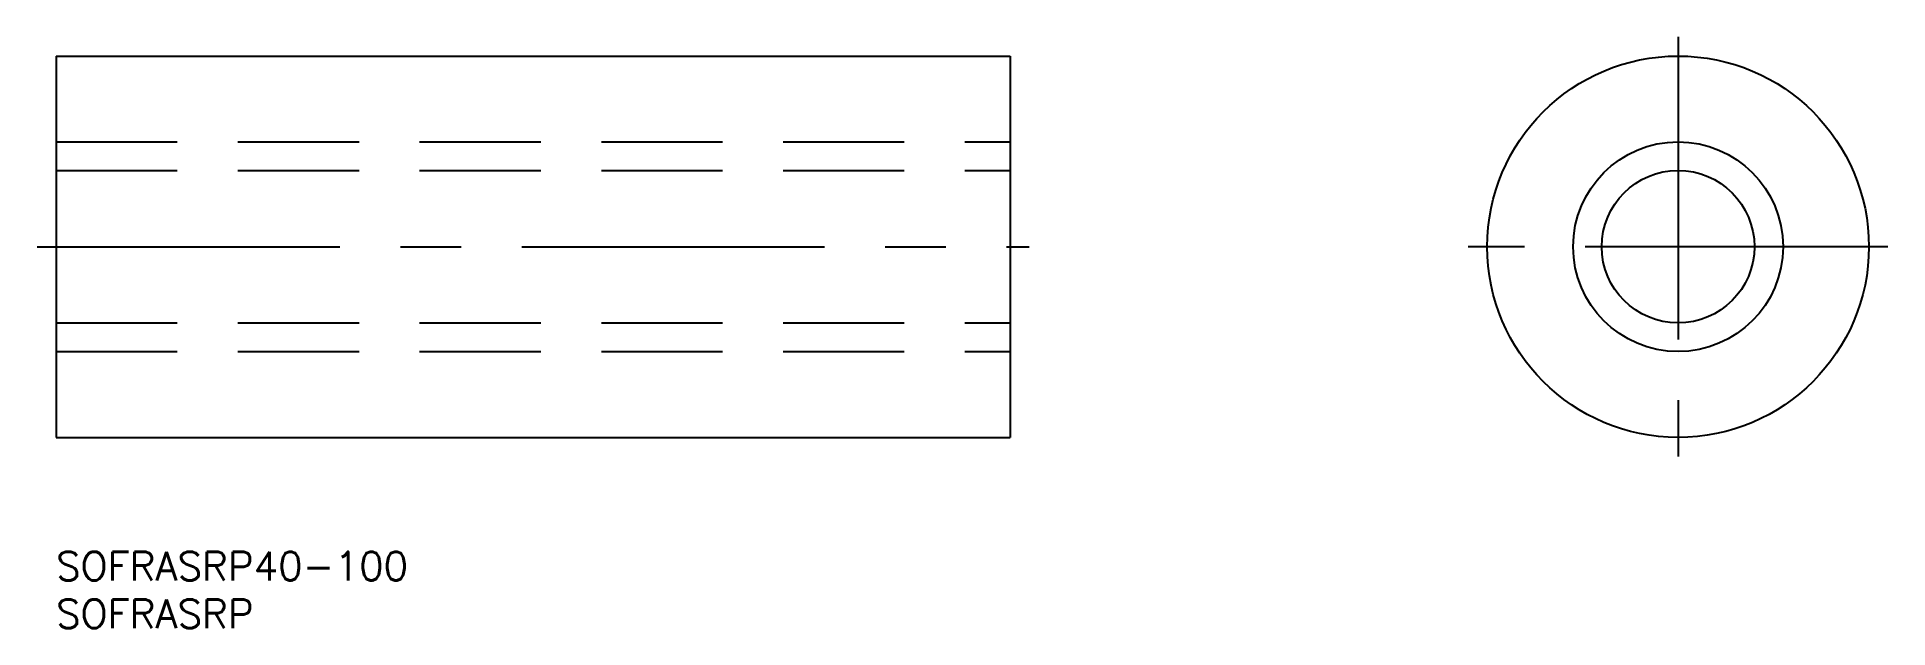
# Model space of a CAD drawing. Extents: x -172 to 22, y -40 to 22.
import ezdxf

# ---------------------------------------------------------------- set-up
doc = ezdxf.new("R2010")
doc.units = 0
doc.linetypes.add('CENTER', pattern=[50.8, 31.75, -6.35, 6.35, -6.35])
doc.linetypes.add('DASHED', pattern=[19.05, 12.7, -6.35])
doc.layers.get('0').update_dxf_attribs({"linetype": 'CONTINUOUS'})
doc.layers.add('CENTER', color=1, linetype='CENTER')
doc.styles.get("Standard").update_dxf_attribs({"font": 'txt.shx', "height": 3, "bigfont": 'bigfont.shx'})

# ---------------------------------------------------------------- blocks, each defined once
blk = doc.blocks.new('*U6')
at = {"color": 7, "linetype": 'CONTINUOUS'}
blk.add_text('SOFRASRP40-100', height=3, dxfattribs=at).set_placement((-170, -35))
blk = doc.blocks.new('*U7')
at = {"color": 7, "linetype": 'CONTINUOUS'}
blk.add_text('SOFRASRP', height=3, dxfattribs=at).set_placement((-170, -40))

msp = doc.modelspace()

# ---------------------------------------------------------------- linework, layer by layer
at = {"color": 7, "linetype": 'CONTINUOUS'}
for p, q in [((-170, 20), (-70, 20)), ((-170, 20), (-170, -20)), ((-70, 20), (-70, -20)), ((-170, -20), (-70, -20))]:
    msp.add_line(p, q, dxfattribs=at)
at = {"color": 3, "linetype": 'DASHED'}
for p, q in [((-170, 11), (-70, 11)), ((-170, 8), (-70, 8)), ((-170, -8), (-70, -8)), ((-170, -11), (-70, -11))]:
    msp.add_line(p, q, dxfattribs=at)
at = {"color": 7, "linetype": 'CONTINUOUS'}
for radius in [20, 11, 8]:
    msp.add_circle((0, 0), radius, dxfattribs=at)
at = {"layer": 'CENTER', "color": 1, "linetype": 'CENTER'}
for p, q in [((0, 22), (0, -22)), ((-172, 0), (-68, 0)), ((22, 0), (-22, 0))]:
    msp.add_line(p, q, dxfattribs=at)

# ---------------------------------------------------------------- block references
at = {"color": 7, "linetype": 'CONTINUOUS'}
for name in ['*U6', '*U7']:
    msp.add_blockref(name, (0, 0), dxfattribs=at)

doc.saveas('drawing.dxf')
